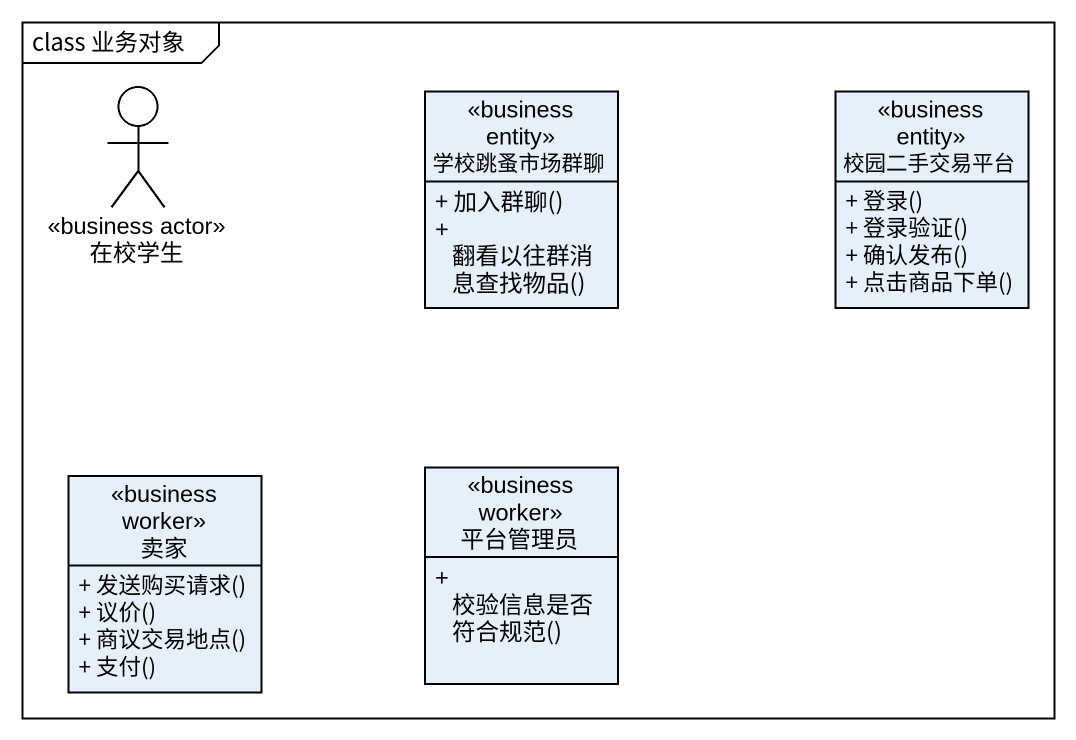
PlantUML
@startuml
mainframe class 业务对象
allowmixing
hide circle
hide empty members
skinparam classAttributeIconSize 0
actor 在校学生 <<business actor>>
class 学校跳蚤市场群聊 <<business entity>> {
  + 加入群聊()
  + 翻看以往群消息查找物品()
}
class 校园二手交易平台 <<business entity>> {
  + 登录()
  + 登录验证()
  + 确认发布()
  + 点击商品下单()
}
class 卖家 <<business worker>> {
  + 发送购买请求()
  + 议价()
  + 商议交易地点()
  + 支付()
}
class 平台管理员 <<business worker>> {
  + 校验信息是否符合规范()
}
@enduml
